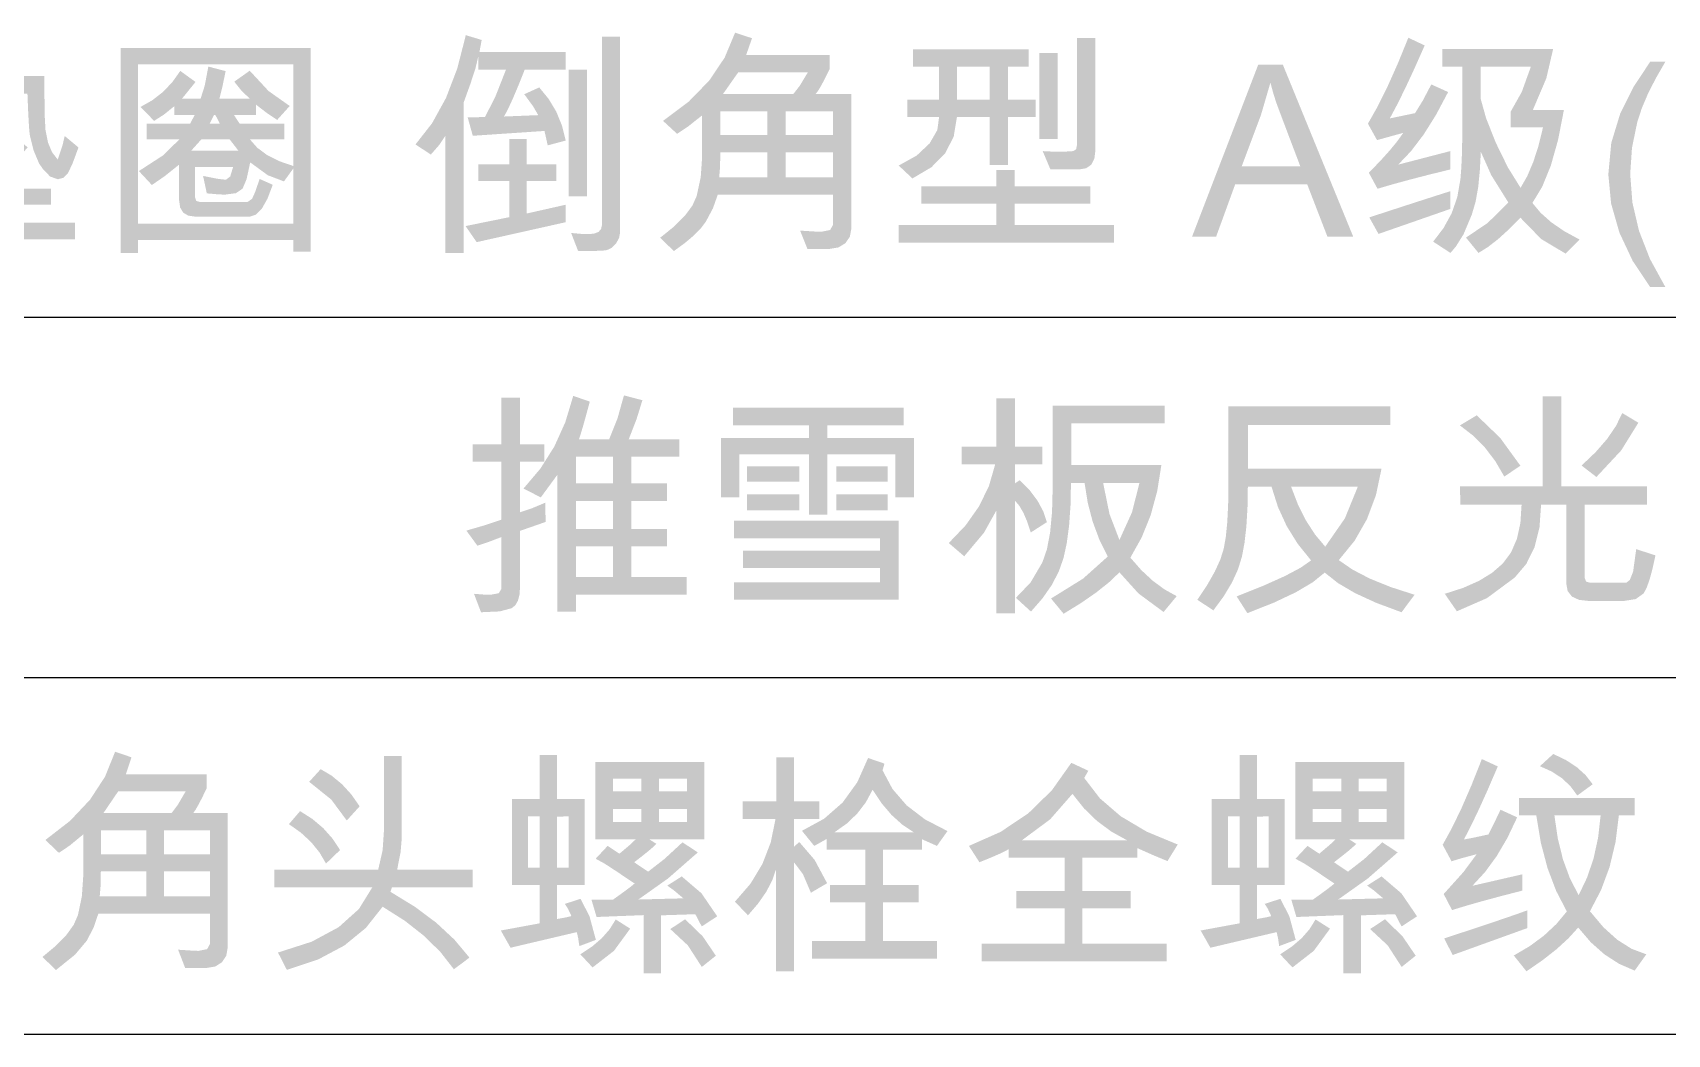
# Model space of a CAD drawing. Extents: x 3 to 592, y 5 to 207.
# Drawn here: x 405.97 to 422.78, y 182.74 to 193.04 of the extents above; entities that cross this region are included whole.
import ezdxf

# ---------------------------------------------------------------- set-up
doc = ezdxf.new("R2010")
doc.units = 0
doc.layers.get('0').update_dxf_attribs({"linetype": 'CONTINUOUS'})

msp = doc.modelspace()

# ---------------------------------------------------------------- hatches: boundary and pattern name
h = msp.add_hatch(color=7)
h.paths.add_polyline_path([(405.165598, 192.459733), (404.88062, 192.459733), (404.88062, 192.214994), (405.158432, 192.303188), (405.158432, 192.135619), (404.88062, 192.044117), (404.88062, 191.652203), (404.824396, 191.554087), (404.775958, 191.518051), (404.722972, 191.502273), (404.63526, 191.497587), (404.482643, 191.496209), (404.451568, 191.573173), (404.414292, 191.6737), (404.55561, 191.664537), (404.660134, 191.661574), (404.691898, 191.670324), (404.702577, 191.696852), (404.702577, 191.984586), (404.319483, 191.864421), (404.214752, 192.03199), (404.474788, 192.089868), (404.702577, 192.156014), (404.702577, 192.459733), (404.279244, 192.459733), (404.279244, 192.63943), (404.702577, 192.63943), (404.702577, 192.990554), (404.88062, 192.990554), (404.88062, 192.63943), (405.165598, 192.63943)])
h.paths.add_polyline_path([(406.443867, 191.857255), (406.381924, 191.690237), (406.335277, 191.592672), (406.289733, 191.545819), (406.2322, 191.530385), (406.153376, 191.557945), (406.082752, 191.629534), (406.039826, 191.690788), (405.982017, 191.828041), (405.944465, 191.980176), (405.938566, 192.027598), (405.932408, 192.115224), (405.925939, 192.242951), (405.91911, 192.410675), (405.702482, 192.410675), (405.682569, 192.207552), (405.645707, 192.073883), (405.787025, 191.977558), (405.921314, 191.857255), (405.786818, 191.711183), (405.764692, 191.738882), (405.723084, 191.78229), (405.661942, 191.841408), (405.581215, 191.916235), (405.467458, 191.772781), (405.335924, 191.666535), (405.432938, 191.66433), (405.432938, 191.435024), (406.160542, 191.435024), (406.160542, 191.270762), (405.432938, 191.270762), (405.432938, 191.0839), (406.40914, 191.0839), (406.40914, 190.913023), (404.261605, 190.913023), (404.261605, 191.0839), (405.245524, 191.0839), (405.245524, 191.270762), (404.518472, 191.270762), (404.518472, 191.435024), (405.245524, 191.435024), (405.245524, 191.600389), (405.14417, 191.533899), (405.036614, 191.486839), (404.915347, 191.642281), (405.086602, 191.720192), (405.229126, 191.808335), (405.342917, 191.906606), (405.427977, 192.014903), (405.342883, 192.061894), (405.195364, 192.132863), (405.291275, 192.264603), (405.405446, 192.212445), (405.491918, 192.168141), (405.515207, 192.267704), (405.5294, 192.410675), (405.212452, 192.410675), (405.212452, 192.590371), (405.532156, 192.590371), (405.532156, 192.978427), (405.700277, 192.978427), (405.700277, 192.590371), (406.09164, 192.590371), (406.096601, 192.185228), (406.104981, 192.034213), (406.130156, 191.908518), (406.172178, 191.808042), (406.231097, 191.732681), (406.279467, 191.878339), (406.302204, 191.975215)])
h = msp.add_hatch(color=7)
h.paths.add_polyline_path([(411.452875, 191.928362), (411.267667, 191.878753), (411.234594, 192.027029), (410.497619, 191.97742), (410.445253, 192.165936), (410.622745, 192.170345), (410.728165, 192.376087), (410.839372, 192.658722), (410.554394, 192.658722), (410.554394, 192.794872), (410.523939, 192.66637), (410.469507, 192.501075), (410.440249, 192.420675), (410.419415, 192.363064), (410.406953, 192.328294), (410.40281, 192.316417), (410.40281, 190.773015), (410.214294, 190.773015), (410.214294, 191.975215), (410.154281, 191.885229), (410.066569, 191.784495), (409.90837, 191.888123), (410.079005, 192.106293), (410.222149, 192.366371), (410.337801, 192.668308), (410.425961, 193.012051), (410.589121, 192.962442), (410.56597, 192.839521), (411.452875, 192.839521), (411.452875, 192.658722), (411.031747, 192.658722), (410.966643, 192.495132), (410.909446, 192.359964), (410.860207, 192.253321), (410.818977, 192.175306), (411.170653, 192.189638), (411.116496, 192.281829), (411.026786, 192.404612), (411.180575, 192.474616), (411.278545, 192.354848), (411.356619, 192.223813), (411.414746, 192.081617)])
h.paths.add_polyline_path([(412.012359, 190.985233), (412.001748, 190.926804), (411.970466, 190.870029), (411.926231, 190.824967), (411.876208, 190.802229), (411.837778, 190.79738), (411.775474, 190.794443), (411.689398, 190.79347), (411.579655, 190.794512), (411.508548, 190.978067), (411.612038, 190.968903), (411.684937, 190.96594), (411.746113, 190.971728), (411.789874, 190.989091), (411.816169, 191.01803), (411.824945, 191.058544), (411.824945, 192.99772), (412.012359, 192.99772)])
h.paths.add_polyline_path([(411.671707, 191.355649), (411.483192, 191.355649), (411.483192, 192.656517), (411.671707, 192.656517)])
h.paths.add_polyline_path([(411.452875, 191.088861), (410.537306, 190.883809), (410.423205, 191.049174), (410.873548, 191.140675), (410.873548, 191.513297), (410.554394, 191.513297), (410.554394, 191.683622), (410.873548, 191.683622), (410.873548, 191.946001), (411.052142, 191.946001), (411.052142, 191.683622), (411.356964, 191.683622), (411.356964, 191.513297), (411.052142, 191.513297), (411.052142, 191.178158), (411.452875, 191.268557)])
h = msp.add_hatch(color=7)
h.paths.add_polyline_path([(414.389546, 191.02492), (414.373974, 190.939757), (414.327809, 190.872785), (414.256703, 190.829376), (414.167406, 190.814907), (413.937549, 190.814907), (413.862584, 191.00232), (414.008931, 190.993156), (414.077558, 190.990194), (414.170851, 191.008453), (414.202132, 191.063505), (414.202132, 191.372186), (413.015917, 191.372186), (412.966721, 191.232108), (412.893547, 191.094924), (412.84082, 191.024929), (412.768559, 190.951264), (412.676661, 190.873775), (412.565023, 190.792307), (412.423361, 190.928457), (412.566823, 191.044307), (412.677264, 191.154525), (412.754736, 191.259057), (412.79929, 191.357854), (412.840975, 191.552571), (412.854962, 191.753075), (412.854962, 192.187433), (412.713024, 192.074021), (412.597545, 191.997815), (412.453678, 192.130658), (412.716702, 192.32776), (412.927792, 192.544552), (413.086895, 192.781083), (413.19396, 193.037407), (413.368144, 192.980632), (413.30751, 192.806999), (414.167406, 192.806999), (414.167406, 192.664786), (414.119347, 192.568685), (414.079349, 192.493771), (414.047413, 192.440148), (414.023539, 192.407919), (414.389546, 192.407919)])
h.paths.add_polyline_path([(413.94251, 192.630059), (413.226481, 192.630059), (413.070487, 192.407919), (413.793682, 192.407919), (413.858587, 192.491084)])
h.paths.add_polyline_path([(414.202132, 191.984586), (414.202132, 192.229325), (413.713756, 192.229325), (413.713756, 191.984586)])
h.paths.add_polyline_path([(413.525791, 191.984586), (413.525791, 192.229325), (413.042375, 192.229325), (413.042375, 191.984586)])
h.paths.add_polyline_path([(414.202132, 191.550779), (414.202132, 191.807646), (413.713756, 191.807646), (413.713756, 191.550779)])
h.paths.add_polyline_path([(413.525791, 191.550779), (413.525791, 191.807646), (413.042375, 191.807646), (413.039482, 191.654615), (413.0308, 191.550779)])
h = msp.add_hatch(color=7)
h.paths.add_polyline_path([(416.898473, 191.829143), (416.88794, 191.742413), (416.856374, 191.680591), (416.803828, 191.643573), (416.730352, 191.631257), (416.436003, 191.631257), (416.356628, 191.819773), (416.489816, 191.812882), (416.553964, 191.812607), (416.671372, 191.819773), (416.700173, 191.838445), (416.709957, 191.888123), (416.709957, 192.983388), (416.898473, 192.983388)])
h.paths.add_polyline_path([(416.284419, 192.170345), (415.999992, 192.170345), (415.999992, 191.675905), (415.811477, 191.675905), (415.811477, 192.170345), (415.474684, 192.170345), (415.441801, 191.970254), (415.354657, 191.798275), (415.21315, 191.654408), (415.017175, 191.538653), (414.876064, 191.671496), (415.060515, 191.773539), (415.194115, 191.899148), (415.272664, 192.035573), (415.291681, 192.170345), (414.965361, 192.170345), (414.965361, 192.350042), (415.289476, 192.350042), (415.289476, 192.686834), (415.021585, 192.686834), (415.021585, 192.865979), (416.211108, 192.865979), (416.211108, 192.686834), (415.999992, 192.686834), (415.999992, 192.350042), (416.284419, 192.350042)])
h.paths.add_polyline_path([(415.811477, 192.350042), (415.811477, 192.686834), (415.476889, 192.686834), (415.476889, 192.350042)])
h.paths.add_polyline_path([(416.510418, 191.946001), (416.321902, 191.946001), (416.321902, 192.827394), (416.510418, 192.827394)])
h.paths.add_polyline_path([(417.089745, 190.878848), (414.876064, 190.878848), (414.876064, 191.0613), (415.878174, 191.0613), (415.878174, 191.279582), (415.110331, 191.279582), (415.110331, 191.459278), (415.878174, 191.459278), (415.878174, 191.626847), (416.066689, 191.626847), (416.066689, 191.459278), (416.846659, 191.459278), (416.846659, 191.279582), (416.066689, 191.279582), (416.066689, 191.0613), (417.089745, 191.0613)])
h = msp.add_hatch(color=7)
h.paths.add_polyline_path([(420.545955, 191.631257), (420.323746, 191.576377), (420.125102, 191.52501), (419.950022, 191.477158), (419.798507, 191.432819), (419.70921, 191.597633), (419.825051, 191.716902), (419.922806, 191.825009), (420.00237, 191.921954), (420.063641, 192.007737), (419.793546, 191.932772), (419.699839, 192.101995), (419.798343, 192.275946), (419.900413, 192.481162), (420.0061, 192.717694), (420.115456, 192.985593), (420.283576, 192.906218), (420.180534, 192.674199), (420.086379, 192.471791), (420.001113, 192.299046), (419.924735, 192.156014), (420.184358, 192.210033), (420.264973, 192.341015), (420.351376, 192.505484), (420.524457, 192.427212), (420.400322, 192.193316), (420.273448, 191.990994), (420.143783, 191.820195), (420.011276, 191.680866), (420.545955, 191.819773)])
h.paths.add_polyline_path([(421.876037, 190.910267), (421.73217, 190.765849), (421.480954, 190.916055), (421.266944, 191.135714), (421.147667, 191.01393), (421.036192, 190.913023), (420.932469, 190.832787), (420.836445, 190.773015), (420.708012, 190.930662), (420.931116, 191.081213), (421.143472, 191.291708), (420.968599, 191.571174), (420.860699, 191.812607), (420.85026, 191.62068), (420.833827, 191.449218), (420.806438, 191.29822), (420.768095, 191.167685), (420.682932, 190.964907), (420.60273, 190.836956), (420.54816, 190.773015), (420.370668, 190.88877), (420.47726, 191.028916), (420.560286, 191.179812), (420.618577, 191.346416), (420.651237, 191.533692), (420.6596, 191.643142), (420.665637, 191.773884), (420.669298, 191.925916), (420.670529, 192.099239), (420.670529, 192.689039), (420.465477, 192.689039), (420.465477, 192.868735), (421.603737, 192.868735), (421.533733, 192.567841), (421.395929, 192.244208), (421.715082, 192.244208), (421.654518, 191.93415), (421.58031, 191.67122), (421.49246, 191.455419), (421.390968, 191.286747), (421.476139, 191.184437), (421.58534, 191.087552), (421.718622, 190.996145)])
h.paths.add_polyline_path([(421.500108, 192.064512), (421.167174, 192.064512), (421.167174, 192.224916), (421.281689, 192.428659), (421.375534, 192.689039), (420.857943, 192.689039), (420.857943, 192.361066), (420.915131, 192.156841), (421.014488, 191.906313), (421.138098, 191.653374), (421.269149, 191.44219), (421.33787, 191.562915), (421.399305, 191.706842), (421.453402, 191.874024)])
h.paths.add_polyline_path([(420.545955, 191.225011), (419.808429, 190.968145), (419.714171, 191.13847), (419.961494, 191.21918), (420.182566, 191.29095), (420.377386, 191.353729), (420.545955, 191.407464)])
h = msp.add_hatch(color=7)
h.paths.add_polyline_path([(408.830424, 190.787346), (408.652933, 190.787346), (408.652933, 190.905858), (407.055511, 190.905858), (407.055511, 190.77081), (406.876366, 190.77081), (406.876366, 192.87976), (408.830424, 192.87976)])
h.paths.add_polyline_path([(408.652933, 191.074529), (408.652933, 191.642281), (408.55647, 191.508336), (408.390279, 191.571657), (408.209205, 191.704017), (408.172342, 191.532383), (408.130932, 191.433922), (408.063133, 191.387551), (407.949031, 191.372186), (407.877442, 191.375493), (407.763271, 191.385415), (407.724686, 191.565111), (407.871379, 191.535345), (407.958953, 191.525424), (408.003464, 191.558152), (408.033918, 191.656613), (407.642004, 191.656613), (407.642004, 191.343523), (407.654889, 191.307831), (407.693818, 191.296118), (408.181093, 191.296118), (408.228497, 191.329742), (408.259503, 191.397611), (408.306218, 191.533692), (408.441266, 191.473609), (408.386481, 191.330044), (408.328749, 191.227561), (408.268021, 191.166109), (408.204244, 191.145636), (407.646965, 191.145636), (407.573171, 191.156084), (407.520461, 191.18746), (407.488835, 191.239817), (407.478293, 191.313206), (407.478293, 191.680866), (407.328776, 191.560839), (407.198276, 191.471404), (407.064882, 191.61472), (407.309966, 191.773608), (407.481049, 191.939937), (407.146462, 191.939937), (407.146462, 192.101995), (407.592395, 192.101995), (407.637043, 192.189638), (407.429235, 192.189638), (407.429235, 192.281691), (407.323471, 192.196046), (407.221427, 192.130658), (407.081969, 192.273974), (407.204236, 192.343634), (407.313066, 192.42859), (407.408461, 192.528842), (407.49042, 192.644391), (407.646965, 192.53084), (407.508059, 192.358861), (407.69933, 192.358861), (407.741912, 192.493151), (407.778705, 192.689039), (407.956748, 192.642186), (407.922504, 192.477786), (407.892807, 192.358861), (408.204244, 192.358861), (408.11412, 192.448089), (408.045494, 192.533596), (408.204244, 192.646595), (408.397651, 192.437754), (408.61545, 192.283896), (408.486466, 192.14058), (408.38394, 192.208862), (408.268185, 192.298227), (408.268185, 192.189638), (408.043289, 192.189638), (408.100615, 192.101995), (408.56088, 192.101995), (408.56088, 191.939937), (408.206449, 191.939937), (408.282723, 191.853733), (408.382562, 191.779465), (408.505965, 191.717083), (408.652933, 191.666535), (408.652933, 192.710536), (407.055511, 192.710536), (407.055511, 191.074529)])
h.paths.add_polyline_path([(407.897217, 192.101995), (407.852017, 192.189638), (407.835481, 192.189638), (407.793037, 192.101995)])
h.paths.add_polyline_path([(408.087937, 191.824182), (407.99864, 191.939937), (407.706496, 191.939937), (407.602317, 191.824182)])
h = msp.add_hatch(color=7)
h.paths.add_polyline_path([(419.548485, 190.940584), (419.28335, 190.940584), (419.075542, 191.47857), (418.33526, 191.47857), (418.139578, 190.940584), (417.892083, 190.940584), (418.572282, 192.708332), (418.82529, 192.708332)])
h.paths.add_polyline_path([(419.004435, 191.66433), (418.907266, 191.920232), (418.833972, 192.114121), (418.784449, 192.246), (418.758593, 192.315866), (418.729241, 192.406541), (418.697408, 192.523674), (418.600946, 192.193496), (418.402508, 191.66433)])
h = msp.add_hatch(color=7)
h.dxf.hatch_style = 2
h.paths.add_polyline_path([(422.757777, 190.421891), (422.601783, 190.421891), (422.422363, 190.689506), (422.285937, 190.980272), (422.199878, 191.281304), (422.171284, 191.579443), (422.201601, 191.903902), (422.293103, 192.20397), (422.43132, 192.481644), (422.601783, 192.738648), (422.757777, 192.738648), (422.659092, 192.567918), (422.578081, 192.407988), (422.514846, 192.25891), (422.469492, 192.120736), (422.414439, 191.853328), (422.39618, 191.582199), (422.418728, 191.29114), (422.486442, 191.000804), (422.599423, 190.711089)])
h = msp.add_hatch(color=7)
h.paths.add_polyline_path([(412.695403, 187.260914), (411.5599, 187.260914), (411.5599, 187.083422), (411.366423, 187.083422), (411.366423, 188.490675), (411.196649, 188.259164), (411.019158, 188.350666), (411.193101, 188.555925), (411.336244, 188.783094), (411.448589, 189.032175), (411.530134, 189.303166), (411.70046, 189.244186), (411.659946, 189.094643), (411.627699, 188.980085), (411.603722, 188.900564), (411.588012, 188.856131), (411.898897, 188.856131), (411.984542, 189.069106), (412.051584, 189.308127), (412.241202, 189.258518), (412.181671, 189.065799), (412.100642, 188.856131), (412.622092, 188.856131), (412.622092, 188.676434), (412.128754, 188.676434), (412.128754, 188.405236), (412.492556, 188.405236), (412.492556, 188.223887), (412.128754, 188.223887), (412.128754, 187.934499), (412.492556, 187.934499), (412.492556, 187.755354), (412.128754, 187.755354), (412.128754, 187.441712), (412.695403, 187.441712)])
h.paths.add_polyline_path([(411.938034, 188.405236), (411.938034, 188.676434), (411.5599, 188.676434), (411.5599, 188.405236)])
h.paths.add_polyline_path([(411.938034, 187.934499), (411.938034, 188.223887), (411.5599, 188.223887), (411.5599, 187.934499)])
h.paths.add_polyline_path([(411.938034, 187.441712), (411.938034, 187.755354), (411.5599, 187.755354), (411.5599, 187.441712)])
h.paths.add_polyline_path([(411.24681, 188.007259), (410.983329, 187.915206), (410.983329, 187.340289), (410.977851, 187.260095), (410.961418, 187.19649), (410.934029, 187.149525), (410.895686, 187.119251), (410.773591, 187.087074), (410.582044, 187.078461), (410.509835, 187.268079), (410.604851, 187.260638), (410.677955, 187.258157), (410.763807, 187.273523), (410.792608, 187.319894), (410.792608, 187.851816), (410.651704, 187.798073), (410.545113, 187.762519), (410.431562, 187.917962), (410.629449, 187.975495), (410.792608, 188.030961), (410.792608, 188.626825), (410.495503, 188.626825), (410.495503, 188.806521), (410.792608, 188.806521), (410.792608, 189.283874), (410.983329, 189.283874), (410.983329, 188.806521), (411.234683, 188.806521), (411.234683, 188.626825), (410.983329, 188.626825), (410.983329, 188.105927), (411.105354, 188.147199), (411.241849, 188.204594)])
h = msp.add_hatch(color=7)
h.paths.add_polyline_path([(416.399038, 188.004503), (416.233673, 187.89867), (416.196776, 188.010919), (416.157192, 188.102964), (416.114921, 188.174854), (416.069962, 188.226643), (416.069962, 187.066335), (415.880344, 187.066335), (415.880344, 188.125219), (415.753427, 187.897016), (415.549615, 187.65393), (415.390865, 187.79008), (415.565523, 187.973411), (415.703335, 188.169454), (415.804251, 188.378106), (415.868218, 188.599264), (415.524259, 188.599264), (415.524259, 188.780063), (415.880344, 188.780063), (415.880344, 189.276708), (416.069962, 189.276708), (416.069962, 188.780063), (416.353287, 188.780063), (416.353287, 188.599264), (416.069962, 188.599264), (416.069962, 188.40248), (416.120123, 188.436104), (416.222227, 188.332855), (416.302782, 188.226505), (416.361736, 188.117054)])
h.paths.add_polyline_path([(417.734081, 187.243826), (417.599034, 187.081217), (417.341409, 187.271455), (417.145383, 187.488565), (417.038827, 187.386961), (416.907672, 187.282204), (416.751919, 187.174244), (416.571568, 187.063027), (416.442033, 187.219572), (416.771039, 187.423798), (417.025218, 187.651174), (416.938402, 187.826857), (416.869776, 188.011531), (416.81934, 188.205094), (416.787093, 188.407441), (416.647085, 188.407441), (416.642244, 188.175001), (416.627792, 187.968812), (416.603832, 187.788874), (416.570466, 187.635189), (416.520977, 187.495137), (416.448647, 187.356894), (416.35358, 187.220408), (416.235878, 187.085627), (416.080987, 187.226738), (416.232226, 187.385144), (416.353287, 187.591091), (416.399589, 187.725045), (416.432662, 187.897912), (416.452506, 188.109742), (416.45912, 188.360588), (416.45912, 189.202294), (417.608955, 189.202294), (417.608955, 189.019841), (416.649841, 189.019841), (416.649841, 188.592098), (417.576434, 188.592098), (417.534249, 188.326068), (417.467155, 188.078641), (417.375051, 187.849818), (417.257831, 187.639598), (417.370693, 187.511251), (417.487688, 187.402438), (417.608818, 187.313262)])
h.paths.add_polyline_path([(417.350987, 188.407441), (416.977814, 188.407441), (417.043202, 188.088219), (417.145383, 187.821499), (417.274437, 188.106409)])
h = msp.add_hatch(color=7)
h.paths.add_polyline_path([(422.655902, 187.663301), (422.624379, 187.520674), (422.593476, 187.407812), (422.563194, 187.324717), (422.533532, 187.271387), (422.452572, 187.213578), (422.327377, 187.194216), (421.974599, 187.194216), (421.871229, 187.205491), (421.797522, 187.239347), (421.753373, 187.295838), (421.738679, 187.375015), (421.738679, 188.184199), (421.480159, 188.184199), (421.463511, 187.949476), (421.412704, 187.746327), (421.327688, 187.574701), (421.20841, 187.434546), (420.923501, 187.223638), (420.6142, 187.088383), (420.490177, 187.268079), (420.679416, 187.329075), (420.84199, 187.401336), (420.977899, 187.484965), (421.087143, 187.580067), (421.171152, 187.693454), (421.231286, 187.831904), (421.267442, 187.995468), (421.279517, 188.184199), (420.651132, 188.184199), (420.645619, 188.372715), (421.497798, 188.372715), (421.497798, 189.298756), (421.688519, 189.298756), (421.688519, 188.372715), (422.568258, 188.372715), (422.568258, 188.184199), (421.9294, 188.184199), (421.9294, 187.429585), (421.94194, 187.394377), (421.980112, 187.382732), (422.357143, 187.382732), (422.392627, 187.410568), (422.426045, 187.494629), (422.458015, 187.727242)])
h.paths.add_polyline_path([(422.480064, 189.027007), (422.30402, 188.742718), (422.049014, 188.469177), (421.896327, 188.587137), (422.041228, 188.72501), (422.159257, 188.860816), (422.250414, 188.994554), (422.314699, 189.126226)])
h.paths.add_polyline_path([(421.26739, 188.584933), (421.102026, 188.473587), (421.009628, 188.631717), (420.902761, 188.77207), (420.781425, 188.894647), (420.645619, 188.999446), (420.818701, 189.103075), (421.059789, 188.870876)])
h = msp.add_hatch(color=7)
h.paths.add_polyline_path([(415.033668, 188.259164), (414.842948, 188.259164), (414.842948, 188.700688), (414.144007, 188.700688), (414.144007, 188.080571), (413.953286, 188.080571), (413.953286, 188.700688), (413.23836, 188.700688), (413.23836, 188.259164), (413.048742, 188.259164), (413.048742, 188.871565), (413.953286, 188.871565), (413.953286, 188.999446), (413.173868, 188.999446), (413.173868, 189.180245), (414.928386, 189.180245), (414.928386, 188.999446), (414.144007, 188.999446), (414.144007, 188.871565), (415.033668, 188.871565)])
h.paths.add_polyline_path([(414.761368, 188.419568), (414.233304, 188.419568), (414.233304, 188.579972), (414.761368, 188.579972)])
h.paths.add_polyline_path([(413.852965, 188.419568), (413.316633, 188.419568), (413.316633, 188.579972), (413.852965, 188.579972)])
h.paths.add_polyline_path([(414.761368, 188.127424), (414.233304, 188.127424), (414.233304, 188.290584), (414.761368, 188.290584)])
h.paths.add_polyline_path([(413.852965, 188.127424), (413.316633, 188.127424), (413.316633, 188.290584), (413.852965, 188.290584)])
h.paths.add_polyline_path([(414.875469, 187.206343), (413.18379, 187.206343), (413.18379, 187.387142), (414.684749, 187.387142), (414.684749, 187.533214), (413.276394, 187.533214), (413.276394, 187.71291), (414.684749, 187.71291), (414.684749, 187.83969), (413.18379, 187.83969), (413.18379, 188.019386), (414.875469, 188.019386)])
h = msp.add_hatch(color=7)
h.paths.add_polyline_path([(420.179833, 187.258157), (420.045336, 187.078461), (419.785189, 187.175217), (419.566951, 187.275383), (419.39057, 187.379063), (419.255996, 187.486361), (419.13249, 187.386513), (418.958753, 187.28372), (418.734788, 187.17793), (418.460593, 187.069091), (418.35035, 187.241621), (418.625699, 187.351502), (418.844927, 187.449705), (419.008139, 187.536332), (419.115436, 187.611486), (418.97839, 187.78139), (418.864909, 187.964471), (418.774992, 188.160678), (418.708639, 188.369959), (418.465554, 188.369959), (418.461738, 188.153538), (418.450326, 187.961508), (418.43137, 187.79387), (418.40492, 187.650623), (418.363665, 187.517806), (418.301016, 187.381423), (418.216869, 187.241423), (418.111122, 187.097754), (417.94686, 187.206343), (418.047207, 187.358186), (418.125798, 187.496282), (418.182582, 187.620737), (418.217507, 187.731651), (418.238573, 187.851222), (418.253749, 188.002367), (418.26293, 188.185035), (418.266014, 188.399173), (418.266014, 189.194577), (419.92903, 189.194577), (419.92903, 189.004407), (418.465554, 189.004407), (418.465554, 188.554616), (419.839733, 188.554616), (419.782794, 188.284047), (419.690561, 188.037094), (419.563083, 187.813808), (419.400415, 187.614242), (419.54274, 187.516281), (419.720051, 187.424211), (419.932398, 187.338135)])
h.paths.add_polyline_path([(419.596096, 188.369959), (418.909833, 188.369959), (418.980199, 188.186912), (419.062244, 188.023038), (419.155865, 187.878283), (419.260957, 187.752598), (419.463046, 188.043708)])
h = msp.add_hatch(color=7)
h.paths.add_polyline_path([(407.977969, 183.631403), (407.963086, 183.546241), (407.918438, 183.479268), (407.849811, 183.43586), (407.762995, 183.42139), (407.540304, 183.42139), (407.468095, 183.608804), (407.609895, 183.59964), (407.676454, 183.596677), (407.766509, 183.614936), (407.796619, 183.669989), (407.796619, 183.978669), (406.647886, 183.978669), (406.600206, 183.838591), (406.529375, 183.701408), (406.408383, 183.557747), (406.211324, 183.398791), (406.074071, 183.534941), (406.213089, 183.650791), (406.32012, 183.761008), (406.395214, 183.865541), (406.438425, 183.964337), (406.47887, 184.159054), (406.492444, 184.359559), (406.492444, 184.793916), (406.354778, 184.680504), (406.242743, 184.604298), (406.103837, 184.737141), (406.358274, 184.934244), (406.562586, 185.151035), (406.716668, 185.387567), (406.820417, 185.64389), (406.989089, 185.587115), (406.93066, 185.413482), (407.762995, 185.413482), (407.762995, 185.271269), (407.716486, 185.175168), (407.677832, 185.100254), (407.647033, 185.046631), (407.624089, 185.014403), (407.977969, 185.014403)])
h.paths.add_polyline_path([(407.545265, 185.236542), (406.851836, 185.236542), (406.700803, 185.014403), (407.401398, 185.014403), (407.464236, 185.097567)])
h.paths.add_polyline_path([(407.796619, 184.591069), (407.796619, 184.835809), (407.324228, 184.835809), (407.324228, 184.591069)])
h.paths.add_polyline_path([(407.142326, 184.591069), (407.142326, 184.835809), (406.673793, 184.835809), (406.673793, 184.591069)])
h.paths.add_polyline_path([(407.796619, 184.157263), (407.796619, 184.414129), (407.324228, 184.414129), (407.324228, 184.157263)])
h.paths.add_polyline_path([(407.142326, 184.157263), (407.142326, 184.414129), (406.673793, 184.414129), (406.6709, 184.261098), (406.662218, 184.157263)])
h = msp.add_hatch(color=7)
h.paths.add_polyline_path([(410.49744, 184.251521), (409.667309, 184.251521), (409.650773, 184.204116), (409.902523, 184.050224), (410.121924, 183.886203), (410.308872, 183.712053), (410.463264, 183.527775), (410.387748, 183.470449), (410.302861, 183.408161), (410.165307, 183.584473), (409.997418, 183.750397), (409.799248, 183.905883), (409.570847, 184.050878), (409.397722, 183.832287), (409.17597, 183.651109), (408.905539, 183.507346), (408.586376, 183.400995), (408.494875, 183.579589), (408.841417, 183.69109), (409.118712, 183.840314), (409.326762, 184.027159), (409.465565, 184.251521), (408.456289, 184.251521), (408.456289, 184.430666), (409.525096, 184.430666), (409.570985, 184.63372), (409.586281, 184.866126), (409.586281, 185.599242), (409.767631, 185.599242), (409.767631, 184.760292), (409.755642, 184.613256), (409.719675, 184.430666), (410.49744, 184.430666)])
h.paths.add_polyline_path([(409.334375, 185.083304), (409.202084, 184.937232), (409.042783, 185.152344), (408.815682, 185.33521), (408.933642, 185.465297), (409.048269, 185.396774), (409.153232, 185.310267), (409.248584, 185.205778)])
h.paths.add_polyline_path([(409.133182, 184.633513), (408.988763, 184.494607), (408.920947, 184.609845), (408.834837, 184.715782), (408.73033, 184.812417), (408.607322, 184.89975), (408.721975, 185.033695), (408.848703, 184.952873), (408.959411, 184.859235), (409.054203, 184.752782)])
h = msp.add_hatch(color=7)
h.paths.add_polyline_path([(411.762896, 183.709676), (411.593121, 183.645735), (411.580719, 183.729658), (411.566663, 183.789602), (410.885912, 183.629199), (410.785591, 183.806139), (411.185773, 183.880002), (411.185773, 184.273018), (410.900244, 184.273018), (410.900244, 185.159372), (411.185773, 185.159372), (411.185773, 185.609164), (411.364918, 185.609164), (411.364918, 185.159372), (411.648243, 185.159372), (411.648243, 184.273018), (411.364918, 184.273018), (411.364918, 183.92465), (411.460761, 183.942013), (411.511542, 183.954416), (411.476677, 184.02883), (411.444293, 184.080093), (411.605248, 184.131907), (411.697714, 183.951591)])
h.paths.add_polyline_path([(411.48343, 184.453817), (411.48343, 184.979676), (411.364918, 184.97692), (411.364918, 184.453817)])
h.paths.add_polyline_path([(411.185773, 184.453817), (411.185773, 184.979676), (411.065608, 184.979676), (411.065608, 184.453817)])
h.paths.add_polyline_path([(413.010296, 183.952211), (412.852097, 183.848582), (412.832598, 183.882206), (412.7854, 183.973708), (412.433173, 183.962133), (412.433173, 183.366269), (412.252926, 183.366269), (412.252926, 183.964337), (411.770061, 183.945045), (411.717145, 184.124741), (411.940938, 184.124741), (412.025386, 184.185306), (412.090249, 184.233055), (412.135577, 184.267988), (412.161424, 184.290106), (412.144061, 184.300751), (412.109334, 184.323592), (412.057245, 184.358629), (411.987792, 184.405861), (411.85295, 184.493849), (411.760691, 184.544216), (411.883612, 184.675956), (412.00543, 184.59603), (412.115398, 184.689117), (412.170795, 184.742102), (411.758486, 184.742102), (411.758486, 185.540262), (412.878004, 185.540262), (412.878004, 184.742102), (412.314662, 184.742102), (412.384667, 184.697454), (412.356141, 184.668834), (412.308599, 184.627656), (412.24204, 184.573973), (412.156463, 184.507836), (412.300331, 184.411373), (412.467831, 184.541667), (412.653108, 184.712888), (412.811307, 184.609259), (412.504142, 184.340955), (412.199458, 184.124741), (412.662479, 184.136868), (412.564087, 184.220032), (412.497114, 184.268057), (412.645943, 184.362315), (412.84879, 184.188682)])
h.paths.add_polyline_path([(412.698859, 185.236542), (412.698859, 185.368834), (412.410574, 185.368834), (412.410574, 185.236542)])
h.paths.add_polyline_path([(412.231429, 185.236542), (412.231429, 185.368834), (411.938733, 185.368834), (411.938733, 185.236542)])
h.paths.add_polyline_path([(412.698859, 184.922901), (412.698859, 185.055744), (412.410574, 185.055744), (412.410574, 184.922901)])
h.paths.add_polyline_path([(412.231429, 184.922901), (412.231429, 185.055744), (411.938733, 185.055744), (411.938733, 184.922901)])
h.paths.add_polyline_path([(412.996515, 183.547067), (412.852097, 183.431312), (412.70823, 183.653452), (412.527982, 183.821021), (412.680118, 183.921894), (412.860434, 183.747296)])
h.paths.add_polyline_path([(412.115673, 183.825431), (411.948724, 183.597159), (411.729272, 183.426351), (411.603043, 183.561399), (411.723139, 183.640791), (411.823805, 183.726901), (411.90504, 183.819833), (411.966845, 183.919689)])
h = msp.add_hatch(color=7)
h.paths.add_polyline_path([(414.140153, 184.292311), (413.973686, 184.194745), (413.891348, 184.386224), (413.799502, 184.507836), (413.799502, 183.386664), (413.614294, 183.386664), (413.614294, 184.433422), (413.574916, 184.31963), (413.513835, 184.203151), (413.431049, 184.083986), (413.326559, 183.962133), (413.192614, 184.102692), (413.35207, 184.286764), (413.474836, 184.490059), (413.560808, 184.712578), (413.609884, 184.95432), (413.271438, 184.95432), (413.271438, 185.135119), (413.616498, 185.135119), (413.616498, 185.587115), (413.799502, 185.587115), (413.799502, 185.135119), (414.058573, 185.135119), (414.058573, 184.95432), (413.799502, 184.95432), (413.799502, 184.668239), (413.854623, 184.715644), (414.011858, 184.532089)])
h.paths.add_polyline_path([(415.377631, 184.828643), (415.269042, 184.675956), (415.115804, 184.744307), (415.115804, 184.635718), (414.71507, 184.635718), (414.71507, 184.275223), (415.082731, 184.275223), (415.082731, 184.095527), (414.71507, 184.095527), (414.71507, 183.697549), (415.269042, 183.697549), (415.269042, 183.516751), (413.986364, 183.516751), (413.986364, 183.697549), (414.533721, 183.697549), (414.533721, 184.095527), (414.168265, 184.095527), (414.168265, 184.275223), (414.533721, 184.275223), (414.533721, 184.635718), (414.135192, 184.635718), (414.135192, 184.747063), (414.007861, 184.675956), (413.881633, 184.831399), (414.110456, 184.956267), (414.300005, 185.122579), (414.45028, 185.330438), (414.561281, 185.579949), (414.729953, 185.522072), (414.71011, 185.45317), (414.812549, 185.260942), (414.957881, 185.092744), (415.146207, 184.948627)])
h.paths.add_polyline_path([(415.029814, 184.816516), (414.911596, 184.895891), (414.801749, 184.99511), (414.700377, 185.114173), (414.607583, 185.253079), (414.538139, 185.124094), (414.449729, 185.008339), (414.342406, 184.905813), (414.216221, 184.816516)])
h = msp.add_hatch(color=7)
h.paths.add_polyline_path([(417.744415, 184.690288), (417.639133, 184.519962), (417.508013, 184.574119), (417.327697, 184.653908), (417.327697, 184.55524), (416.763252, 184.55524), (416.763252, 184.214038), (417.259346, 184.214038), (417.259346, 184.033239), (416.763252, 184.033239), (416.763252, 183.669989), (417.629763, 183.669989), (417.629763, 183.490292), (415.72807, 183.490292), (415.72807, 183.669989), (416.581902, 183.669989), (416.581902, 184.033239), (416.085257, 184.033239), (416.085257, 184.214038), (416.581902, 184.214038), (416.581902, 184.55524), (416.005882, 184.55524), (416.005882, 184.642883), (415.973834, 184.623565), (415.913209, 184.594583), (415.823956, 184.55599), (415.706021, 184.507836), (415.597983, 184.675956), (415.924182, 184.820461), (416.208316, 185.010957), (416.450489, 185.247549), (416.650804, 185.53034), (416.82554, 185.44876), (416.783096, 185.374897), (416.944929, 185.164678), (417.159163, 184.980503), (417.425692, 184.822373)])
h.paths.add_polyline_path([(417.226824, 184.73218), (417.063751, 184.822218), (416.91525, 184.931996), (416.781425, 185.061618), (416.66238, 185.211186), (416.433419, 184.949566), (416.140379, 184.73218)])
h = msp.add_hatch(color=7)
h.paths.add_polyline_path([(418.957506, 183.709676), (418.787732, 183.645735), (418.775329, 183.729658), (418.761273, 183.789602), (418.080522, 183.629199), (417.980201, 183.806139), (418.380384, 183.880002), (418.380384, 184.273018), (418.094854, 184.273018), (418.094854, 185.159372), (418.380384, 185.159372), (418.380384, 185.609164), (418.559529, 185.609164), (418.559529, 185.159372), (418.842853, 185.159372), (418.842853, 184.273018), (418.559529, 184.273018), (418.559529, 183.92465), (418.655371, 183.942013), (418.706152, 183.954416), (418.671287, 184.02883), (418.638904, 184.080093), (418.799858, 184.131907), (418.892325, 183.951591)])
h.paths.add_polyline_path([(418.67804, 184.453817), (418.67804, 184.979676), (418.559529, 184.97692), (418.559529, 184.453817)])
h.paths.add_polyline_path([(418.380384, 184.453817), (418.380384, 184.979676), (418.260219, 184.979676), (418.260219, 184.453817)])
h.paths.add_polyline_path([(420.204906, 183.952211), (420.046707, 183.848582), (420.027208, 183.882206), (419.98001, 183.973708), (419.627784, 183.962133), (419.627784, 183.366269), (419.447536, 183.366269), (419.447536, 183.964337), (418.964672, 183.945045), (418.911755, 184.124741), (419.135549, 184.124741), (419.219996, 184.185306), (419.284859, 184.233055), (419.330188, 184.267988), (419.356035, 184.290106), (419.338671, 184.300751), (419.303945, 184.323592), (419.251855, 184.358629), (419.182402, 184.405861), (419.047561, 184.493849), (418.955301, 184.544216), (419.078222, 184.675956), (419.200041, 184.59603), (419.310008, 184.689117), (419.365405, 184.742102), (418.953096, 184.742102), (418.953096, 185.540262), (420.072615, 185.540262), (420.072615, 184.742102), (419.509272, 184.742102), (419.579277, 184.697454), (419.550751, 184.668834), (419.503209, 184.627656), (419.43665, 184.573973), (419.351074, 184.507836), (419.494941, 184.411373), (419.662441, 184.541667), (419.847719, 184.712888), (420.005917, 184.609259), (419.698753, 184.340955), (419.394068, 184.124741), (419.857089, 184.136868), (419.758697, 184.220032), (419.691725, 184.268057), (419.840553, 184.362315), (420.0434, 184.188682)])
h.paths.add_polyline_path([(419.89347, 185.236542), (419.89347, 185.368834), (419.605184, 185.368834), (419.605184, 185.236542)])
h.paths.add_polyline_path([(419.426039, 185.236542), (419.426039, 185.368834), (419.133344, 185.368834), (419.133344, 185.236542)])
h.paths.add_polyline_path([(419.89347, 184.922901), (419.89347, 185.055744), (419.605184, 185.055744), (419.605184, 184.922901)])
h.paths.add_polyline_path([(419.426039, 184.922901), (419.426039, 185.055744), (419.133344, 185.055744), (419.133344, 184.922901)])
h.paths.add_polyline_path([(420.191126, 183.547067), (420.046707, 183.431312), (419.90284, 183.653452), (419.722593, 183.821021), (419.874728, 183.921894), (420.055045, 183.747296)])
h.paths.add_polyline_path([(419.310284, 183.825431), (419.143334, 183.597159), (418.923882, 183.426351), (418.797654, 183.561399), (418.91775, 183.640791), (419.018415, 183.726901), (419.099651, 183.819833), (419.161456, 183.919689)])
h = msp.add_hatch(color=7)
h.paths.add_polyline_path([(422.010553, 185.309854), (421.852354, 185.194099), (421.781782, 185.290122), (421.694156, 185.372348), (421.58958, 185.440828), (421.468157, 185.495614), (421.60541, 185.621291), (421.735841, 185.558753), (421.846842, 185.486036), (421.938413, 185.403087)])
h.paths.add_polyline_path([(421.286808, 184.216243), (421.067708, 184.159709), (420.874292, 184.107516), (420.70661, 184.059663), (420.564716, 184.016152), (420.478726, 184.181516), (420.68054, 184.405516), (420.818275, 184.591069), (420.659869, 184.548626), (420.559755, 184.517758), (420.468253, 184.687532), (420.563226, 184.859821), (420.662074, 185.06415), (420.764746, 185.300518), (420.871191, 185.568925), (421.034902, 185.493409), (420.936217, 185.263543), (420.845284, 185.061738), (420.762206, 184.887942), (420.687085, 184.742102), (420.775831, 184.758501), (420.938991, 184.793916), (420.951083, 184.816568), (420.975784, 184.866401), (421.013095, 184.94352), (421.063014, 185.048027), (421.234442, 184.969754), (421.133759, 184.75838), (421.023464, 184.570674), (420.903455, 184.406533), (420.773626, 184.265852), (421.286808, 184.383812)])
h.paths.add_polyline_path([(422.561768, 183.561399), (422.442155, 183.39383), (422.281854, 183.46361), (422.131683, 183.560572), (421.99164, 183.68482), (421.861725, 183.836456), (421.761171, 183.725635), (421.638965, 183.613833), (421.495158, 183.500895), (421.329802, 183.386664), (421.199716, 183.549272), (421.363418, 183.645485), (421.508878, 183.753015), (421.636045, 183.871811), (421.744867, 184.00182), (421.635003, 184.21359), (421.546017, 184.448718), (421.477907, 184.707203), (421.430675, 184.989047), (421.253183, 184.989047), (421.253183, 185.169845), (422.440501, 185.169845), (422.440501, 184.989047), (422.279546, 184.989047), (422.245138, 184.714447), (422.184117, 184.458709), (422.096534, 184.221884), (421.982441, 184.004025), (422.121253, 183.839289), (422.264043, 183.710572), (422.410865, 183.617925)])
h.paths.add_polyline_path([(422.092133, 184.989047), (421.616985, 184.989047), (421.651729, 184.753307), (421.704767, 184.538084), (421.776201, 184.343427), (421.866135, 184.16939), (421.953149, 184.350791), (422.019855, 184.547799), (422.0662, 184.760516)])
h.paths.add_polyline_path([(421.339724, 183.831495), (420.57133, 183.554233), (420.483687, 183.724559), (420.796424, 183.827912), (421.043377, 183.910594), (421.224494, 183.972606), (421.339724, 184.013947)])

# ---------------------------------------------------------------- linework, layer by layer
at = {"color": 7}
for points in [[(302.115348, 190.111944), (473.988681, 190.111944)], [(302.115348, 186.407778), (473.988681, 186.407778)], [(302.115348, 182.738889), (473.988681, 182.738889)]]:
    msp.add_lwpolyline(points, dxfattribs=at)

doc.saveas('drawing.dxf')
